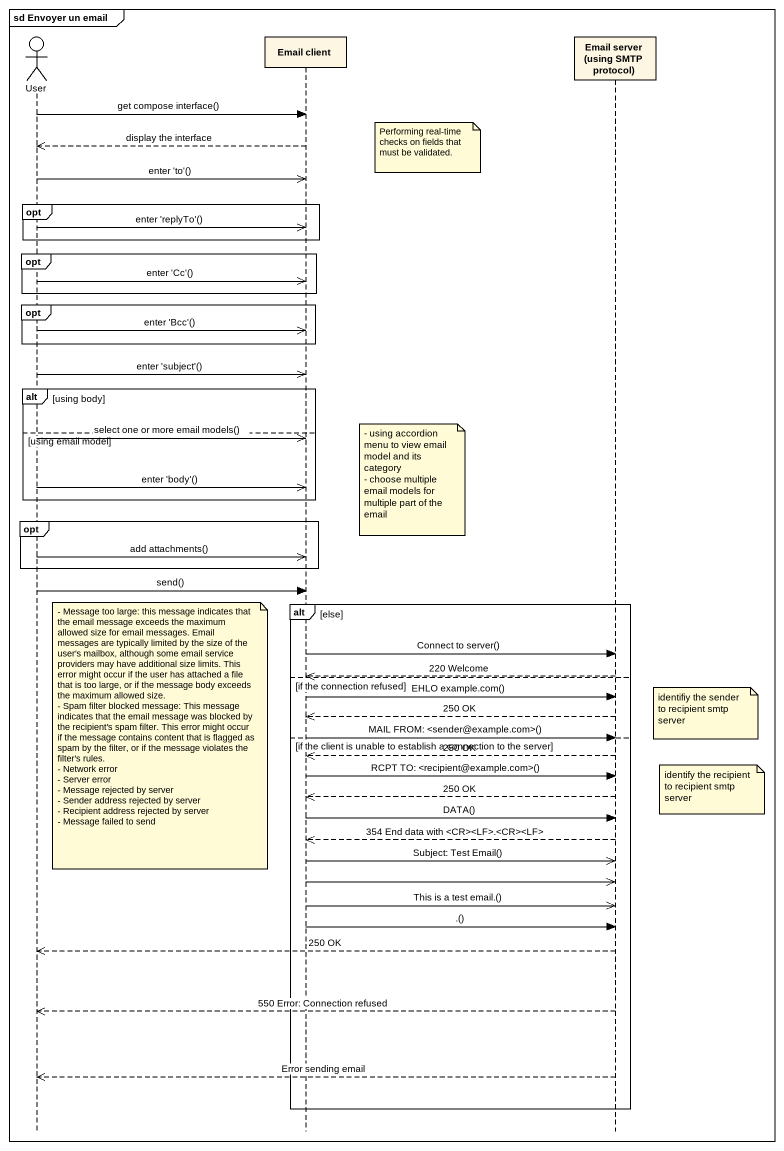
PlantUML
@startuml
mainframe sd Envoyer un email
hide footbox
actor User
participant "Email client" as Email_client
participant "Email server (using SMTP protocol)" as Email_server_using_SMTP

User -> Email_client : get compose interface()
Email_client -->> User : display the interface
note right of Email_client : Performing real-time checks on fields that must be validated.
User ->> Email_client : enter 'to'()
opt
  User ->> Email_client : enter 'replyTo'()
end
opt
  User ->> Email_client : enter 'Cc'()
end
opt
  User ->> Email_client : enter 'Bcc'()
end
User ->> Email_client : enter 'subject'()
alt using body
else using email model
  User ->> Email_client : select one or more email models()
  note right of Email_client
    - using accordion menu to view email model and its category
    - choose multiple email models for multiple part of the email
  end note
  User ->> Email_client : enter 'body'()
end
opt
  User ->> Email_client : add attachments()
end
User -> Email_client : send()
alt else
  Email_client -> Email_server_using_SMTP : Connect to server()
  Email_server_using_SMTP -->> Email_client : 220 Welcome
else if the connection refused
  Email_client -> Email_server_using_SMTP : EHLO example.com()
  note right of Email_server_using_SMTP : identifiy the sender to recipient smtp server
  Email_server_using_SMTP -->> Email_client : 250 OK
  note right of User
    - Message too large: this message indicates that the email message exceeds the maximum allowed size for email messages. Email messages are typically limited by the size of the user's mailbox, although some email service providers may have additional size limits. This error might occur if the user has attached a file that is too large, or if the message body exceeds the maximum allowed size.
    - Spam filter blocked message: This message indicates that the email message was blocked by the recipient's spam filter. This error might occur if the message contains content that is flagged as spam by the filter, or if the message violates the filter's rules.
    - Network error
    - Server error
    - Message rejected by server
    - Sender address rejected by server
    - Recipient address rejected by server
    - Message failed to send
  end note
else if the client is unable to establish a connection to the server
  Email_client -> Email_server_using_SMTP : MAIL FROM: <sender@example.com>()
  Email_server_using_SMTP -->> Email_client : 250 OK
  Email_client -> Email_server_using_SMTP : RCPT TO: <recipient@example.com>()
  note right of Email_server_using_SMTP : identify the recipient to recipient smtp server
  Email_server_using_SMTP -->> Email_client : 250 OK
  Email_client -> Email_server_using_SMTP : DATA()
  Email_server_using_SMTP -->> Email_client : 354 End data with <CR><LF>.<CR><LF>
  Email_client ->> Email_server_using_SMTP : Subject: Test Email()
  Email_client ->> Email_server_using_SMTP
  Email_client ->> Email_server_using_SMTP : This is a test email.()
  Email_client -> Email_server_using_SMTP : .()
  Email_server_using_SMTP -->> User : 250 OK
  Email_server_using_SMTP -->> User : 550 Error: Connection refused
  Email_server_using_SMTP -->> User : Error sending email
end
@enduml
